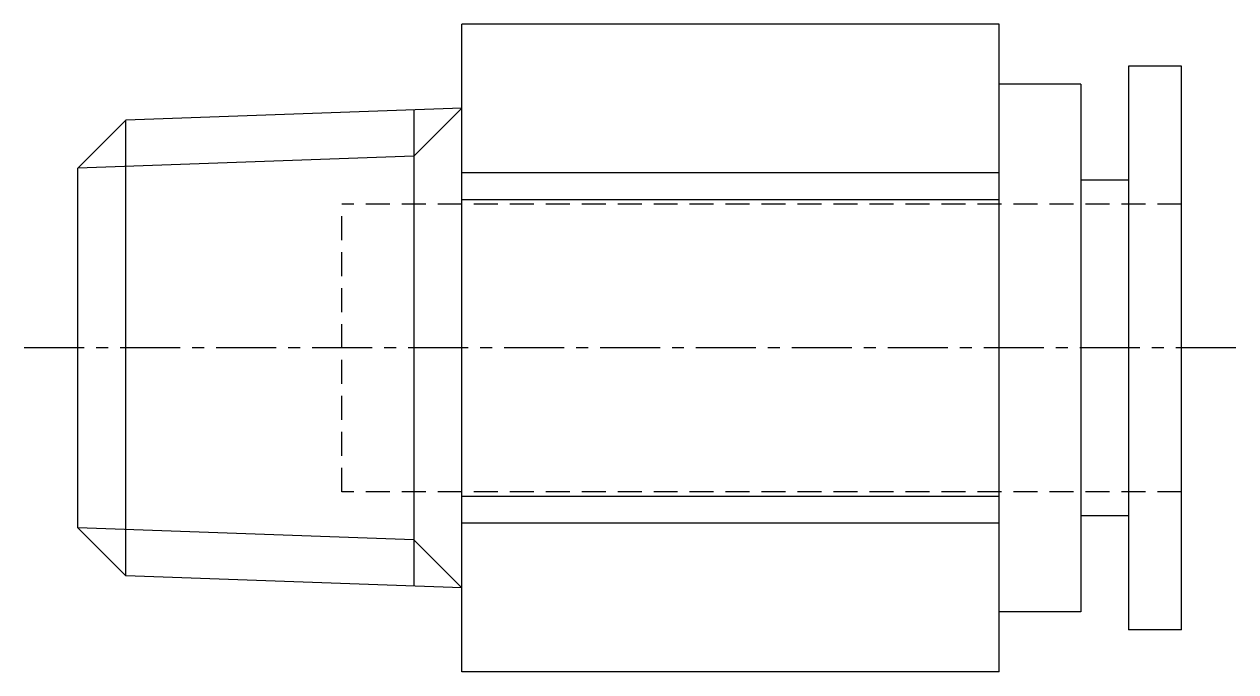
# Model space of a CAD drawing. Extents: x 0.5 to 35.3, y 0 to 43.2.
# Drawn here: x 10.07 to 35.32, y 29.67 to 43.17 of the extents above; entities outside this region: 2.
import ezdxf

# ---------------------------------------------------------------- set-up
doc = ezdxf.new("R2010")
doc.units = 0
doc.linetypes.add('CENTER', pattern=[2, 1.25, -0.25, 0.25, -0.25])
doc.linetypes.add('DASHED', pattern=[0.75, 0.5, -0.25])
doc.layers.get('0').update_dxf_attribs({"linetype": 'CONTINUOUS'})
doc.layers.add('CENTER', color=1, linetype='CENTER')
doc.styles.get("Standard").update_dxf_attribs({"font": 'txt.shx'})

# ---------------------------------------------------------------- blocks, each defined once
blk = doc.blocks.new('*U2')
at = {"color": 7, "linetype": 'CONTINUOUS'}
blk.add_text('MJCNL-6-1', height=3, dxfattribs=at).set_placement((0, 0))
blk = doc.blocks.new('*U3')
at = {"color": 7, "linetype": 'CONTINUOUS'}
blk.add_text('MJCNL-6-1', height=3, dxfattribs=at).set_placement((0, 5))

msp = doc.modelspace()

# ---------------------------------------------------------------- linework, layer by layer
at = {"color": 7, "linetype": 'CONTINUOUS'}
for p, q in [((19.187, 29.667), (19.187, 43.167)), ((30.387, 43.167), (19.187, 43.167)), ((30.387, 29.667), (30.387, 43.167)), ((33.087, 42.292), (33.087, 30.542)), ((34.187, 42.292), (33.087, 42.292)), ((34.187, 30.542), (34.187, 42.292)), ((32.087, 41.917), (30.387, 41.917)), ((32.087, 41.917), (32.087, 30.917)), ((19.187, 41.417), (12.187, 41.167)), ((12.187, 41.167), (11.187, 40.167)), ((12.187, 31.667), (12.187, 41.167)), ((18.187, 41.381), (18.187, 31.452)), ((11.187, 32.667), (11.187, 40.167)), ((30.387, 40.067), (19.187, 40.067)), ((33.087, 39.917), (32.087, 39.917)), ((30.387, 39.509), (19.187, 39.509)), ((30.387, 33.324), (19.187, 33.324)), ((33.087, 32.917), (32.087, 32.917)), ((12.187, 31.667), (11.187, 32.667)), ((30.387, 32.767), (19.187, 32.767)), ((19.187, 31.417), (12.187, 31.667)), ((32.087, 30.917), (30.387, 30.917)), ((34.187, 30.542), (33.087, 30.542)), ((30.387, 29.667), (19.187, 29.667))]:
    msp.add_line(p, q, dxfattribs=at)
at = {"color": 3, "linetype": 'CONTINUOUS'}
for p, q in [((19.187, 41.417), (18.187, 40.417)), ((18.187, 40.417), (11.187, 40.167)), ((18.187, 32.417), (11.187, 32.667)), ((19.187, 31.417), (18.187, 32.417))]:
    msp.add_line(p, q, dxfattribs=at)
at = {"color": 3, "linetype": 'DASHED'}
for p, q in [((34.187, 39.417), (16.687, 39.417)), ((16.687, 33.417), (16.687, 39.417)), ((34.187, 33.417), (16.687, 33.417))]:
    msp.add_line(p, q, dxfattribs=at)
at = {"layer": 'CENTER', "color": 1, "linetype": 'CENTER'}
msp.add_line((35.319, 36.417), (10.068, 36.417), dxfattribs=at)

# ---------------------------------------------------------------- block references
at = {"color": 7, "linetype": 'CONTINUOUS'}
for name in ['*U3', '*U2']:
    msp.add_blockref(name, (0, 0), dxfattribs=at)

doc.saveas('drawing.dxf')
